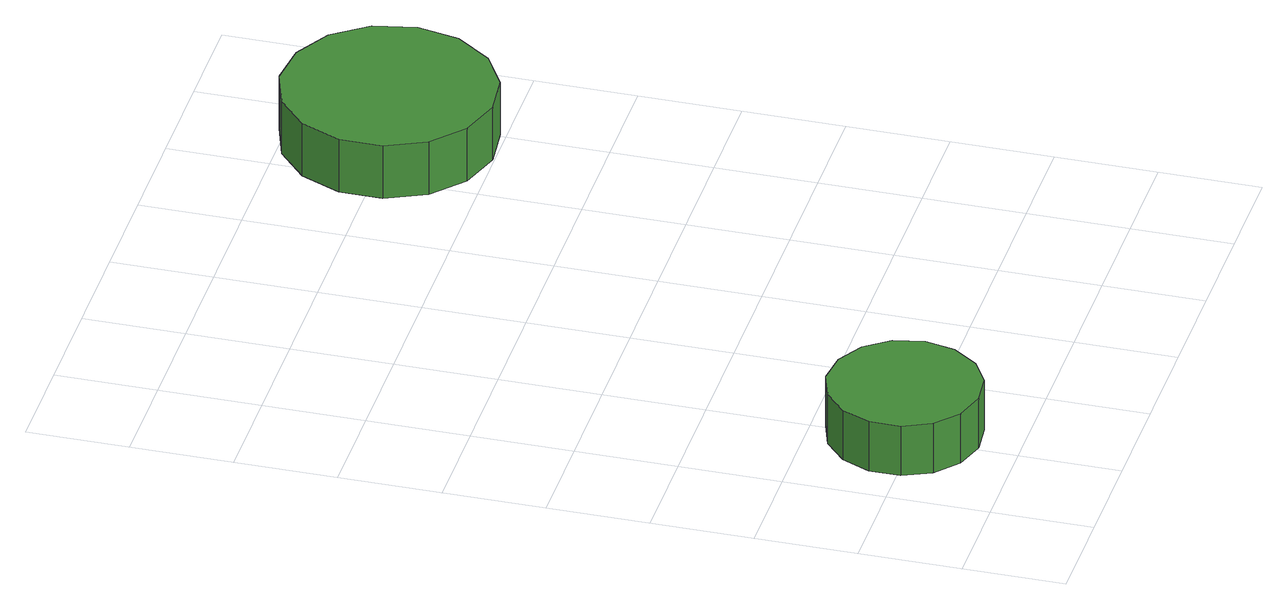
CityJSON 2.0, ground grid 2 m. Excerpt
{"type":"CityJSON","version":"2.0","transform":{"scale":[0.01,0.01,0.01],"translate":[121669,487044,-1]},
"CityObjects":{
"tree1":{"type":"SolitaryVegetationObject","attributes":{"function":"something"},"geometry":[{"type":"MultiSurface","lod":"1","boundaries":[[[0,1,2,3,4,5,6,7,8,9,10,11,12,13,14]],[[15,16,17,18,19,20,21,22,23,24,25,26,27,28,29]],[[0,29,28,1]],[[1,28,27,2]],[[2,27,26,3]],[[3,26,25,4]],[[4,25,24,5]],[[5,24,23,6]],[[6,23,22,7]],[[7,22,21,8]],[[8,21,20,9]],[[9,20,19,10]],[[10,19,18,11]],[[11,18,17,12]],[[12,17,16,13]],[[13,16,15,14]],[[14,15,29,0]]]}]},
"tree2":{"type":"SolitaryVegetationObject","attributes":{"function":"something"},"geometry":[{"type":"MultiSurface","lod":"1","boundaries":[[[30,31,32,33,34,35,36,37,38,39,40,41,42,43,44]],[[45,46,47,48,49,50,51,52,53,54,55,56,57,58,59]],[[30,59,58,31]],[[31,58,57,32]],[[32,57,56,33]],[[33,56,55,34]],[[34,55,54,35]],[[35,54,53,36]],[[36,53,52,37]],[[37,52,51,38]],[[38,51,50,39]],[[39,50,49,40]],[[40,49,48,41]],[[41,48,47,42]],[[42,47,46,43]],[[43,46,45,44]],[[44,45,59,30]]]}]}
},
"vertices":[
[368,224,167],[355,284,167],[319,333,167],[266,364,167],[205,371,167],[146,352,167],[101,311,167],[76,254,167],[76,193,167],[101,137,167],[146,96,167],[205,77,167],[266,83,167],[319,114,167],[355,164,167],[355,164,58],[319,114,58],[266,83,58],[205,77,58],[146,96,58],[101,137,58],[76,193,58],[76,254,58],[101,311,58],[146,352,58],[205,371,58],[266,364,58],[319,333,58],[355,284,58],[368,224,58],
[1149,1409,172],[1132,1493,172],[1081,1563,172],[1007,1605,172],[922,1614,172],[840,1588,172],[777,1531,172],[742,1452,172],[742,1367,172],[777,1288,172],[840,1231,172],[922,1204,172],[1007,1213,172],[1081,1256,172],[1132,1326,172],[1132,1326,56],[1081,1256,56],[1007,1213,56],[922,1204,56],[840,1231,56],[777,1288,56],[742,1367,56],[742,1452,56],[777,1531,56],[840,1588,56],[922,1614,56],[1007,1605,56],[1081,1563,56],[1132,1493,56],[1149,1409,56]
]}
